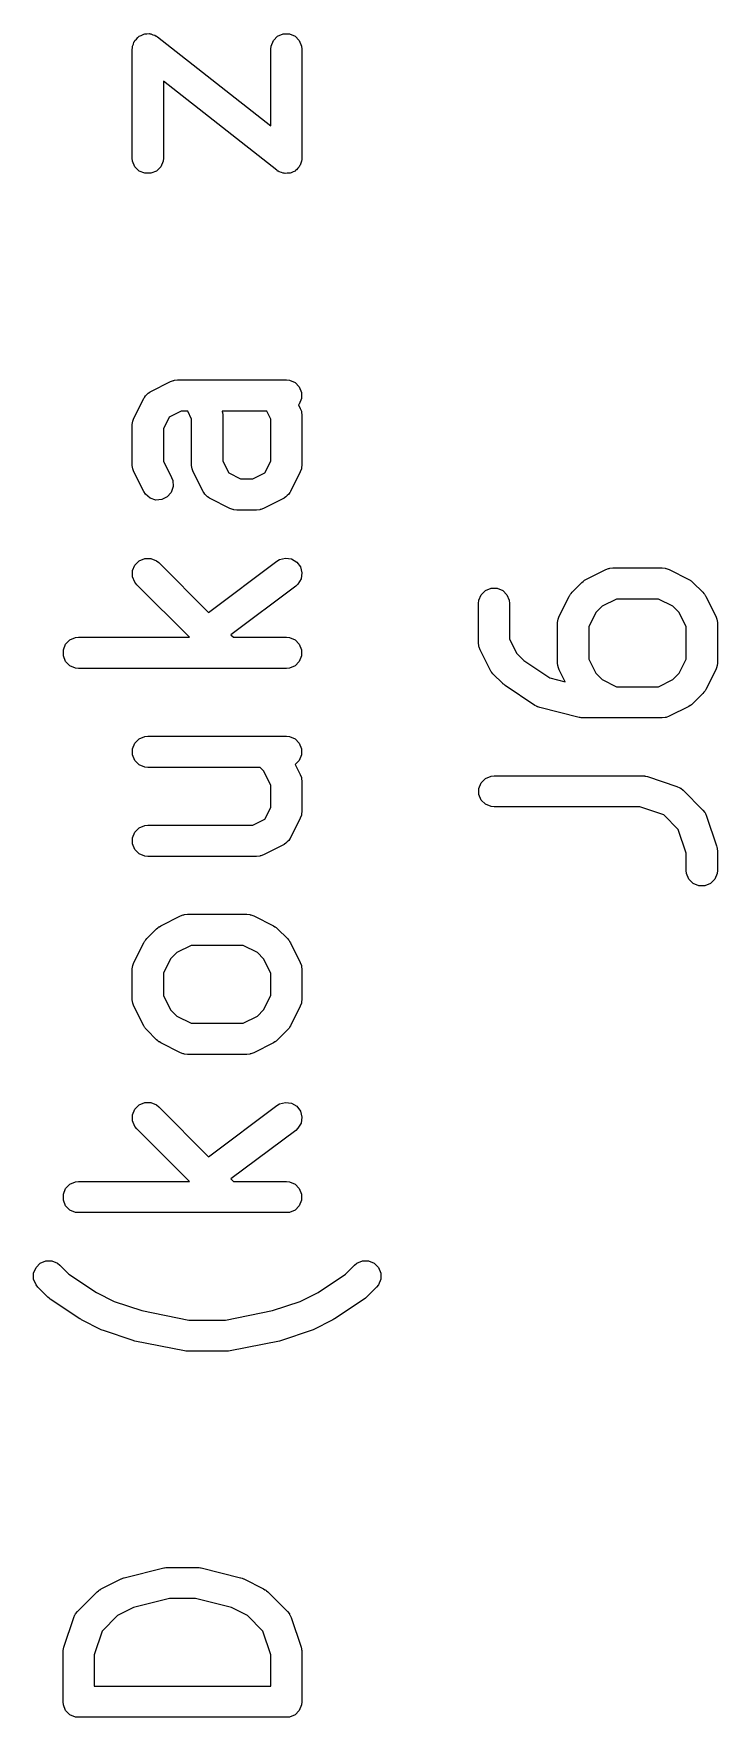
# Model space of a CAD drawing. Header units: inches. Extents: x -2.17 to 1.75, y 0.02 to 2.82.
# Drawn here: x -1.8281 to -1.6985, y 1.1864 to 1.5054 of the extents above; entities that cross this region are included whole.
import ezdxf

# ---------------------------------------------------------------- set-up
doc = ezdxf.new("R2010")
doc.units = ezdxf.units.IN
doc.header["$MEASUREMENT"] = 0
doc.layers.add('BLACK', color=250, linetype='CONTINUOUS')

msp = doc.modelspace()

# ---------------------------------------------------------------- linework, layer by layer
at = {"layer": 'BLACK', "linetype": 'CONTINUOUS'}
for p, q in [((-1.80936, 1.50271), (-1.80933, 1.50279)), ((-1.80935, 1.50265), (-1.80936, 1.50271)), ((-1.80936, 1.50248), (-1.80935, 1.50265)), ((-1.80936, 1.48186), (-1.80936, 1.50248)), ((-1.80933, 1.50279), (-1.80931, 1.50306)), ((-1.80931, 1.50306), (-1.80915, 1.50343)), ((-1.80915, 1.50343), (-1.80904, 1.50382)), ((-1.80904, 1.50382), (-1.80893, 1.50396)), ((-1.80893, 1.50396), (-1.80887, 1.50412)), ((-1.80887, 1.50412), (-1.80858, 1.50441)), ((-1.80858, 1.50441), (-1.80833, 1.50473)), ((-1.80833, 1.50473), (-1.80818, 1.50481)), ((-1.80818, 1.50481), (-1.80805, 1.50494)), ((-1.80805, 1.50494), (-1.80768, 1.50509)), ((-1.80768, 1.50509), (-1.80733, 1.50529)), ((-1.80733, 1.50529), (-1.80715, 1.50531)), ((-1.80715, 1.50531), (-1.80699, 1.50538)), ((-1.80699, 1.50538), (-1.80658, 1.50538)), ((-1.80658, 1.50538), (-1.80618, 1.50543)), ((-1.80618, 1.50543), (-1.80601, 1.50538)), ((-1.80601, 1.50538), (-1.80584, 1.50538)), ((-1.80584, 1.50538), (-1.80546, 1.50523)), ((-1.80546, 1.50523), (-1.80508, 1.50512)), ((-1.80508, 1.50512), (-1.80484, 1.50497)), ((-1.80484, 1.50497), (-1.80477, 1.50494)), ((-1.80477, 1.50494), (-1.80473, 1.50489)), ((-1.80473, 1.50489), (-1.80459, 1.50481)), ((-1.80459, 1.50481), (-1.78312, 1.48794)), ((-1.78312, 1.50248), (-1.78306, 1.50306)), ((-1.78312, 1.48794), (-1.78312, 1.50248)), ((-1.78306, 1.50306), (-1.78262, 1.50412)), ((-1.78262, 1.50412), (-1.78181, 1.50494)), ((-1.78181, 1.50494), (-1.78074, 1.50538)), ((-1.78074, 1.50538), (-1.77959, 1.50538)), ((-1.77959, 1.50538), (-1.77852, 1.50494)), ((-1.77852, 1.50494), (-1.77771, 1.50412)), ((-1.77771, 1.50412), (-1.77727, 1.50306)), ((-1.77727, 1.50306), (-1.77721, 1.50248)), ((-1.77721, 1.50248), (-1.77721, 1.48186)), ((-1.78199, 1.47954), (-1.80346, 1.49641)), ((-1.80346, 1.49641), (-1.80346, 1.48186)), ((-1.80931, 1.48129), (-1.80936, 1.48186)), ((-1.80887, 1.48022), (-1.80931, 1.48129)), ((-1.80805, 1.47941), (-1.80887, 1.48022)), ((-1.80396, 1.48022), (-1.80477, 1.47941)), ((-1.80352, 1.48129), (-1.80396, 1.48022)), ((-1.80346, 1.48186), (-1.80352, 1.48129)), ((-1.77771, 1.48022), (-1.77799, 1.47994)), ((-1.77764, 1.48039), (-1.77771, 1.48022)), ((-1.77753, 1.48053), (-1.77764, 1.48039)), ((-1.77742, 1.48091), (-1.77753, 1.48053)), ((-1.77727, 1.48129), (-1.77742, 1.48091)), ((-1.77724, 1.48156), (-1.77727, 1.48129)), ((-1.77722, 1.48163), (-1.77724, 1.48156)), ((-1.77721, 1.48186), (-1.77723, 1.4817)), ((-1.77723, 1.4817), (-1.77722, 1.48163)), ((-1.80699, 1.47897), (-1.80805, 1.47941)), ((-1.80584, 1.47897), (-1.80699, 1.47897)), ((-1.80477, 1.47941), (-1.80584, 1.47897)), ((-1.78185, 1.47945), (-1.78199, 1.47954)), ((-1.78181, 1.47941), (-1.78185, 1.47945)), ((-1.78173, 1.47938), (-1.78181, 1.47941)), ((-1.7815, 1.47923), (-1.78173, 1.47938)), ((-1.78111, 1.47912), (-1.7815, 1.47923)), ((-1.78074, 1.47897), (-1.78111, 1.47912)), ((-1.78056, 1.47897), (-1.78074, 1.47897)), ((-1.78039, 1.47892), (-1.78056, 1.47897)), ((-1.77999, 1.47897), (-1.78039, 1.47892)), ((-1.77959, 1.47897), (-1.77999, 1.47897)), ((-1.77942, 1.47903), (-1.77959, 1.47897)), ((-1.77925, 1.47905), (-1.77942, 1.47903)), ((-1.7789, 1.47925), (-1.77925, 1.47905)), ((-1.77852, 1.47941), (-1.7789, 1.47925)), ((-1.7784, 1.47953), (-1.77852, 1.47941)), ((-1.77824, 1.47962), (-1.7784, 1.47953)), ((-1.77799, 1.47994), (-1.77824, 1.47962)), ((-1.80586, 1.43763), (-1.80211, 1.43951)), ((-1.80211, 1.43951), (-1.80157, 1.43972)), ((-1.80157, 1.43972), (-1.80146, 1.43972)), ((-1.80146, 1.43972), (-1.80136, 1.43976)), ((-1.80136, 1.43976), (-1.80079, 1.43982)), ((-1.80079, 1.43982), (-1.78016, 1.43982)), ((-1.78016, 1.43982), (-1.77959, 1.43976)), ((-1.77959, 1.43976), (-1.77852, 1.43932)), ((-1.77852, 1.43932), (-1.77771, 1.43851)), ((-1.80905, 1.43256), (-1.80718, 1.43631)), ((-1.80718, 1.43631), (-1.80712, 1.43641)), ((-1.80712, 1.43641), (-1.8071, 1.43645)), ((-1.8071, 1.43645), (-1.80705, 1.43651)), ((-1.80705, 1.43651), (-1.80687, 1.4368)), ((-1.80687, 1.4368), (-1.80659, 1.43705)), ((-1.80659, 1.43705), (-1.80635, 1.43733)), ((-1.80635, 1.43733), (-1.80606, 1.43751)), ((-1.80606, 1.43751), (-1.806, 1.43756)), ((-1.806, 1.43756), (-1.80595, 1.43757)), ((-1.80595, 1.43757), (-1.80586, 1.43763)), ((-1.77771, 1.43851), (-1.77727, 1.43744)), ((-1.77727, 1.43629), (-1.77771, 1.43523)), ((-1.77727, 1.43744), (-1.77727, 1.43629)), ((-1.80926, 1.43202), (-1.80905, 1.43256)), ((-1.80234, 1.43279), (-1.80346, 1.43055)), ((-1.80009, 1.43391), (-1.80234, 1.43279)), ((-1.79886, 1.43391), (-1.80009, 1.43391)), ((-1.79812, 1.43242), (-1.79886, 1.43391)), ((-1.79812, 1.42374), (-1.79812, 1.43242)), ((-1.78386, 1.43391), (-1.79232, 1.43391)), ((-1.79232, 1.43391), (-1.79231, 1.4339)), ((-1.79231, 1.4339), (-1.79231, 1.43379)), ((-1.79231, 1.43379), (-1.79227, 1.43369)), ((-1.79227, 1.43369), (-1.79221, 1.43312)), ((-1.79221, 1.43312), (-1.79221, 1.42444)), ((-1.78312, 1.43242), (-1.78386, 1.43391)), ((-1.78312, 1.42444), (-1.78312, 1.43242)), ((-1.77771, 1.43523), (-1.77785, 1.43509)), ((-1.77785, 1.43509), (-1.77752, 1.43444)), ((-1.77752, 1.43444), (-1.77732, 1.4339)), ((-1.77732, 1.4339), (-1.77731, 1.43379)), ((-1.77731, 1.43379), (-1.77727, 1.43369)), ((-1.77727, 1.43369), (-1.77721, 1.43312)), ((-1.77721, 1.43312), (-1.77721, 1.42374)), ((-1.80936, 1.43124), (-1.80931, 1.43182)), ((-1.80936, 1.42374), (-1.80936, 1.43124)), ((-1.80931, 1.43182), (-1.80927, 1.43192)), ((-1.80927, 1.43192), (-1.80926, 1.43202)), ((-1.80346, 1.43055), (-1.80346, 1.42444)), ((-1.80931, 1.42317), (-1.80936, 1.42374)), ((-1.80927, 1.42307), (-1.80931, 1.42317)), ((-1.80926, 1.42296), (-1.80927, 1.42307)), ((-1.80905, 1.42242), (-1.80926, 1.42296)), ((-1.80346, 1.42444), (-1.8019, 1.42131)), ((-1.79806, 1.42317), (-1.79812, 1.42374)), ((-1.79802, 1.42307), (-1.79806, 1.42317)), ((-1.79801, 1.42296), (-1.79802, 1.42307)), ((-1.7978, 1.42242), (-1.79801, 1.42296)), ((-1.79221, 1.42444), (-1.79109, 1.4222)), ((-1.78424, 1.4222), (-1.78312, 1.42444)), ((-1.77732, 1.42296), (-1.77752, 1.42242)), ((-1.77731, 1.42307), (-1.77732, 1.42296)), ((-1.77727, 1.42317), (-1.77731, 1.42307)), ((-1.77721, 1.42374), (-1.77727, 1.42317)), ((-1.80718, 1.41867), (-1.80905, 1.42242)), ((-1.80161, 1.41963), (-1.80197, 1.41853)), ((-1.8019, 1.42131), (-1.80169, 1.42077)), ((-1.80169, 1.42077), (-1.80161, 1.41963)), ((-1.79593, 1.41867), (-1.7978, 1.42242)), ((-1.79109, 1.4222), (-1.78884, 1.42107)), ((-1.78884, 1.42107), (-1.78649, 1.42107)), ((-1.78649, 1.42107), (-1.78424, 1.4222)), ((-1.77752, 1.42242), (-1.7794, 1.41867)), ((-1.80687, 1.41818), (-1.80718, 1.41867)), ((-1.806, 1.41743), (-1.80687, 1.41818)), ((-1.80491, 1.41706), (-1.806, 1.41743)), ((-1.80376, 1.41715), (-1.80491, 1.41706)), ((-1.80273, 1.41766), (-1.80376, 1.41715)), ((-1.80197, 1.41853), (-1.80273, 1.41766)), ((-1.79587, 1.41858), (-1.79593, 1.41867)), ((-1.79585, 1.41853), (-1.79587, 1.41858)), ((-1.7958, 1.41848), (-1.79585, 1.41853)), ((-1.79562, 1.41818), (-1.7958, 1.41848)), ((-1.79534, 1.41794), (-1.79562, 1.41818)), ((-1.7951, 1.41766), (-1.79534, 1.41794)), ((-1.79481, 1.41748), (-1.7951, 1.41766)), ((-1.79475, 1.41743), (-1.79481, 1.41748)), ((-1.7947, 1.41741), (-1.79475, 1.41743)), ((-1.79461, 1.41735), (-1.7947, 1.41741)), ((-1.79086, 1.41548), (-1.79461, 1.41735)), ((-1.78072, 1.41735), (-1.78447, 1.41548)), ((-1.78062, 1.41741), (-1.78072, 1.41735)), ((-1.78058, 1.41743), (-1.78062, 1.41741)), ((-1.78052, 1.41748), (-1.78058, 1.41743)), ((-1.78023, 1.41766), (-1.78052, 1.41748)), ((-1.77999, 1.41794), (-1.78023, 1.41766)), ((-1.77971, 1.41818), (-1.77999, 1.41794)), ((-1.77952, 1.41848), (-1.77971, 1.41818)), ((-1.77947, 1.41853), (-1.77952, 1.41848)), ((-1.77946, 1.41858), (-1.77947, 1.41853)), ((-1.7794, 1.41867), (-1.77946, 1.41858)), ((-1.79032, 1.41527), (-1.79086, 1.41548)), ((-1.79021, 1.41526), (-1.79032, 1.41527)), ((-1.79011, 1.41522), (-1.79021, 1.41526)), ((-1.78954, 1.41517), (-1.79011, 1.41522)), ((-1.78579, 1.41517), (-1.78954, 1.41517)), ((-1.78521, 1.41522), (-1.78579, 1.41517)), ((-1.78511, 1.41526), (-1.78521, 1.41522)), ((-1.78501, 1.41527), (-1.78511, 1.41526)), ((-1.78447, 1.41548), (-1.78501, 1.41527)), ((-1.80931, 1.4037), (-1.80887, 1.40476)), ((-1.80931, 1.40255), (-1.80931, 1.4037)), ((-1.80887, 1.40476), (-1.80805, 1.40558)), ((-1.80805, 1.40558), (-1.80699, 1.40602)), ((-1.80699, 1.40602), (-1.80584, 1.40602)), ((-1.80584, 1.40602), (-1.80477, 1.40558)), ((-1.80477, 1.40558), (-1.80432, 1.40521)), ((-1.80432, 1.40521), (-1.79489, 1.39577)), ((-1.79489, 1.39577), (-1.78194, 1.40548)), ((-1.78194, 1.40548), (-1.78144, 1.40578)), ((-1.78144, 1.40578), (-1.78033, 1.40607)), ((-1.78033, 1.40607), (-1.77918, 1.40591)), ((-1.77918, 1.40591), (-1.77819, 1.40532)), ((-1.77819, 1.40532), (-1.7775, 1.4044)), ((-1.7775, 1.4044), (-1.77722, 1.40328)), ((-1.72337, 1.40201), (-1.71962, 1.40389)), ((-1.71962, 1.40389), (-1.71908, 1.40409)), ((-1.71908, 1.40409), (-1.71897, 1.4041)), ((-1.71897, 1.4041), (-1.71887, 1.40414)), ((-1.71887, 1.40414), (-1.7183, 1.4042)), ((-1.7183, 1.4042), (-1.70892, 1.4042)), ((-1.70892, 1.4042), (-1.70835, 1.40414)), ((-1.70835, 1.40414), (-1.70825, 1.4041)), ((-1.70825, 1.4041), (-1.70814, 1.40409)), ((-1.70814, 1.40409), (-1.7076, 1.40389)), ((-1.7076, 1.40389), (-1.70385, 1.40201)), ((-1.80887, 1.40148), (-1.80931, 1.40255)), ((-1.8085, 1.40103), (-1.80887, 1.40148)), ((-1.79854, 1.39108), (-1.8085, 1.40103)), ((-1.77839, 1.40076), (-1.79067, 1.39155)), ((-1.77797, 1.40115), (-1.77839, 1.40076)), ((-1.77738, 1.40214), (-1.77797, 1.40115)), ((-1.77722, 1.40328), (-1.77738, 1.40214)), ((-1.74243, 1.39995), (-1.74137, 1.40039)), ((-1.74137, 1.40039), (-1.74022, 1.40039)), ((-1.74022, 1.40039), (-1.73915, 1.39995)), ((-1.72601, 1.39959), (-1.72413, 1.40146)), ((-1.72413, 1.40146), (-1.72391, 1.40165)), ((-1.72391, 1.40165), (-1.72386, 1.4017)), ((-1.72386, 1.4017), (-1.72377, 1.40176)), ((-1.72377, 1.40176), (-1.72369, 1.40183)), ((-1.72369, 1.40183), (-1.72362, 1.40186)), ((-1.72362, 1.40186), (-1.72337, 1.40201)), ((-1.70385, 1.40201), (-1.70361, 1.40186)), ((-1.70361, 1.40186), (-1.70353, 1.40183)), ((-1.70353, 1.40183), (-1.70345, 1.40176)), ((-1.70345, 1.40176), (-1.70336, 1.4017)), ((-1.70336, 1.4017), (-1.70331, 1.40165)), ((-1.70331, 1.40165), (-1.70309, 1.40146)), ((-1.70309, 1.40146), (-1.70121, 1.39959)), ((-1.74375, 1.3975), (-1.74369, 1.39807)), ((-1.74375, 1.39), (-1.74375, 1.3975)), ((-1.74369, 1.39807), (-1.74325, 1.39914)), ((-1.74325, 1.39914), (-1.74243, 1.39995)), ((-1.73915, 1.39995), (-1.73834, 1.39914)), ((-1.73834, 1.39914), (-1.7379, 1.39807)), ((-1.7379, 1.39807), (-1.73784, 1.3975)), ((-1.73784, 1.3975), (-1.73784, 1.3907)), ((-1.72844, 1.39507), (-1.72656, 1.39882)), ((-1.72656, 1.39882), (-1.72641, 1.39907)), ((-1.72641, 1.39907), (-1.72638, 1.39914)), ((-1.72638, 1.39914), (-1.72631, 1.39922)), ((-1.72631, 1.39922), (-1.72625, 1.39931)), ((-1.72625, 1.39931), (-1.7262, 1.39936)), ((-1.7262, 1.39936), (-1.72601, 1.39959)), ((-1.7176, 1.39829), (-1.7203, 1.39695)), ((-1.70962, 1.39829), (-1.7176, 1.39829)), ((-1.70692, 1.39695), (-1.70962, 1.39829)), ((-1.70121, 1.39959), (-1.70103, 1.39936)), ((-1.70103, 1.39936), (-1.70097, 1.39931)), ((-1.70097, 1.39931), (-1.70091, 1.39922)), ((-1.70091, 1.39922), (-1.70084, 1.39914)), ((-1.70084, 1.39914), (-1.70081, 1.39907)), ((-1.70081, 1.39907), (-1.70066, 1.39882)), ((-1.70066, 1.39882), (-1.69878, 1.39507)), ((-1.72875, 1.39375), (-1.72869, 1.39432)), ((-1.72869, 1.39432), (-1.72865, 1.39442)), ((-1.72865, 1.39442), (-1.72864, 1.39453)), ((-1.72864, 1.39453), (-1.72844, 1.39507)), ((-1.72149, 1.39575), (-1.72284, 1.39305)), ((-1.7203, 1.39695), (-1.72149, 1.39575)), ((-1.70573, 1.39575), (-1.70692, 1.39695)), ((-1.70438, 1.39305), (-1.70573, 1.39575)), ((-1.69878, 1.39507), (-1.69858, 1.39453)), ((-1.69858, 1.39453), (-1.69857, 1.39442)), ((-1.69857, 1.39442), (-1.69853, 1.39432)), ((-1.69853, 1.39432), (-1.69847, 1.39375)), ((-1.82118, 1.39058), (-1.82011, 1.39102)), ((-1.82011, 1.39102), (-1.81953, 1.39108)), ((-1.81953, 1.39108), (-1.79854, 1.39108)), ((-1.79067, 1.39155), (-1.79019, 1.39108)), ((-1.79019, 1.39108), (-1.78016, 1.39108)), ((-1.78016, 1.39108), (-1.77959, 1.39102)), ((-1.77959, 1.39102), (-1.77852, 1.39058)), ((-1.72875, 1.38625), (-1.72875, 1.39375)), ((-1.72284, 1.39305), (-1.72284, 1.38695)), ((-1.70438, 1.38695), (-1.70438, 1.39305)), ((-1.69847, 1.39375), (-1.69847, 1.38625)), ((-1.82243, 1.3887), (-1.82199, 1.38976)), ((-1.82243, 1.38755), (-1.82243, 1.3887)), ((-1.82199, 1.38976), (-1.82118, 1.39058)), ((-1.77852, 1.39058), (-1.77771, 1.38976)), ((-1.77771, 1.38976), (-1.77727, 1.3887)), ((-1.77727, 1.3887), (-1.77727, 1.38755)), ((-1.74369, 1.38942), (-1.74375, 1.39)), ((-1.74365, 1.38932), (-1.74369, 1.38942)), ((-1.74364, 1.38922), (-1.74365, 1.38932)), ((-1.74344, 1.38868), (-1.74364, 1.38922)), ((-1.74156, 1.38493), (-1.74344, 1.38868)), ((-1.73784, 1.3907), (-1.73649, 1.388)), ((-1.73649, 1.388), (-1.73516, 1.38667)), ((-1.82199, 1.38648), (-1.82243, 1.38755)), ((-1.82118, 1.38567), (-1.82199, 1.38648)), ((-1.82011, 1.38523), (-1.82118, 1.38567)), ((-1.81953, 1.38517), (-1.82011, 1.38523)), ((-1.78016, 1.38517), (-1.81953, 1.38517)), ((-1.77959, 1.38523), (-1.78016, 1.38517)), ((-1.77852, 1.38567), (-1.77959, 1.38523)), ((-1.77771, 1.38648), (-1.77852, 1.38567)), ((-1.77727, 1.38755), (-1.77771, 1.38648)), ((-1.7414, 1.38468), (-1.74156, 1.38493)), ((-1.74137, 1.38461), (-1.7414, 1.38468)), ((-1.74131, 1.38453), (-1.74137, 1.38461)), ((-1.74125, 1.38444), (-1.74131, 1.38453)), ((-1.74119, 1.38439), (-1.74125, 1.38444)), ((-1.74101, 1.38416), (-1.74119, 1.38439)), ((-1.73516, 1.38667), (-1.73021, 1.38336)), ((-1.72869, 1.38567), (-1.72875, 1.38625)), ((-1.72865, 1.38557), (-1.72869, 1.38567)), ((-1.72864, 1.38547), (-1.72865, 1.38557)), ((-1.72844, 1.38493), (-1.72864, 1.38547)), ((-1.72729, 1.38264), (-1.72844, 1.38493)), ((-1.72284, 1.38695), (-1.72149, 1.38425)), ((-1.70573, 1.38425), (-1.70438, 1.38695)), ((-1.69878, 1.38493), (-1.70066, 1.38118)), ((-1.69858, 1.38547), (-1.69878, 1.38493)), ((-1.69857, 1.38557), (-1.69858, 1.38547)), ((-1.69853, 1.38567), (-1.69857, 1.38557)), ((-1.69847, 1.38625), (-1.69853, 1.38567)), ((-1.73913, 1.38229), (-1.74101, 1.38416)), ((-1.73913, 1.38228), (-1.73913, 1.38229)), ((-1.7389, 1.3821), (-1.73913, 1.38228)), ((-1.73913, 1.38228), (-1.73913, 1.38228)), ((-1.73869, 1.38192), (-1.7389, 1.3821)), ((-1.73868, 1.38192), (-1.73869, 1.38192)), ((-1.73306, 1.37817), (-1.73868, 1.38192)), ((-1.73868, 1.38192), (-1.73868, 1.38192)), ((-1.73021, 1.38336), (-1.72729, 1.38264)), ((-1.72149, 1.38425), (-1.7203, 1.38305)), ((-1.7203, 1.38305), (-1.7176, 1.3817)), ((-1.7176, 1.3817), (-1.70962, 1.3817)), ((-1.70962, 1.3817), (-1.70692, 1.38305)), ((-1.70692, 1.38305), (-1.70573, 1.38425)), ((-1.73274, 1.378), (-1.73306, 1.37817)), ((-1.70361, 1.37814), (-1.70385, 1.37798)), ((-1.70353, 1.37817), (-1.70361, 1.37814)), ((-1.70345, 1.37824), (-1.70353, 1.37817)), ((-1.70336, 1.37829), (-1.70345, 1.37824)), ((-1.70331, 1.37835), (-1.70336, 1.37829)), ((-1.70309, 1.37854), (-1.70331, 1.37835)), ((-1.70121, 1.38041), (-1.70309, 1.37854)), ((-1.70103, 1.38064), (-1.70121, 1.38041)), ((-1.70097, 1.38069), (-1.70103, 1.38064)), ((-1.70091, 1.38078), (-1.70097, 1.38069)), ((-1.70084, 1.38086), (-1.70091, 1.38078)), ((-1.70081, 1.38093), (-1.70084, 1.38086)), ((-1.70066, 1.38118), (-1.70081, 1.38093)), ((-1.73268, 1.37795), (-1.73274, 1.378)), ((-1.73261, 1.37793), (-1.73268, 1.37795)), ((-1.73255, 1.3779), (-1.73261, 1.37793)), ((-1.73248, 1.37788), (-1.73255, 1.3779)), ((-1.73214, 1.37776), (-1.73248, 1.37788)), ((-1.72464, 1.37588), (-1.73214, 1.37776)), ((-1.72454, 1.37587), (-1.72464, 1.37588)), ((-1.7245, 1.37585), (-1.72454, 1.37587)), ((-1.72428, 1.37583), (-1.7245, 1.37585)), ((-1.72407, 1.3758), (-1.72428, 1.37583)), ((-1.72402, 1.37581), (-1.72407, 1.3758)), ((-1.72392, 1.3758), (-1.72402, 1.37581)), ((-1.70892, 1.3758), (-1.72392, 1.3758)), ((-1.70835, 1.37585), (-1.70892, 1.3758)), ((-1.70825, 1.37589), (-1.70835, 1.37585)), ((-1.70814, 1.3759), (-1.70825, 1.37589)), ((-1.7076, 1.37611), (-1.70814, 1.3759)), ((-1.70385, 1.37798), (-1.7076, 1.37611)), ((-1.80887, 1.37102), (-1.80805, 1.37183)), ((-1.80805, 1.37183), (-1.80699, 1.37227)), ((-1.80699, 1.37227), (-1.80641, 1.37233)), ((-1.80641, 1.37233), (-1.78016, 1.37233)), ((-1.78016, 1.37233), (-1.77959, 1.37227)), ((-1.77959, 1.37227), (-1.77852, 1.37183)), ((-1.77852, 1.37183), (-1.77771, 1.37102)), ((-1.80931, 1.36995), (-1.80887, 1.37102)), ((-1.80931, 1.3688), (-1.80931, 1.36995)), ((-1.80887, 1.36774), (-1.80931, 1.3688)), ((-1.77771, 1.37102), (-1.77727, 1.36995)), ((-1.77727, 1.3688), (-1.77771, 1.36774)), ((-1.77727, 1.36995), (-1.77727, 1.3688)), ((-1.80805, 1.36692), (-1.80887, 1.36774)), ((-1.80699, 1.36648), (-1.80805, 1.36692)), ((-1.80641, 1.36642), (-1.80699, 1.36648)), ((-1.78514, 1.36642), (-1.80641, 1.36642)), ((-1.78447, 1.36575), (-1.78514, 1.36642)), ((-1.78312, 1.36305), (-1.78447, 1.36575)), ((-1.77771, 1.36774), (-1.77847, 1.36697)), ((-1.77847, 1.36697), (-1.77752, 1.36507)), ((-1.78312, 1.35882), (-1.78312, 1.36305)), ((-1.77752, 1.36507), (-1.77732, 1.36453)), ((-1.77732, 1.36453), (-1.77731, 1.36443)), ((-1.77731, 1.36443), (-1.77727, 1.36433)), ((-1.77727, 1.36433), (-1.77721, 1.36375)), ((-1.77721, 1.36375), (-1.77721, 1.35813)), ((-1.74369, 1.36245), (-1.74325, 1.36352)), ((-1.74369, 1.3613), (-1.74369, 1.36245)), ((-1.74325, 1.36352), (-1.74243, 1.36433)), ((-1.74243, 1.36433), (-1.74137, 1.36477)), ((-1.74137, 1.36477), (-1.74079, 1.36483)), ((-1.74079, 1.36483), (-1.71267, 1.36483)), ((-1.71267, 1.36483), (-1.71238, 1.3648)), ((-1.71238, 1.3648), (-1.7123, 1.36481)), ((-1.7123, 1.36481), (-1.7122, 1.36478)), ((-1.7122, 1.36478), (-1.7121, 1.36477)), ((-1.7121, 1.36477), (-1.71202, 1.36474)), ((-1.71202, 1.36474), (-1.71174, 1.36468)), ((-1.71174, 1.36468), (-1.70612, 1.3628)), ((-1.70612, 1.3628), (-1.70559, 1.36257)), ((-1.70559, 1.36257), (-1.70551, 1.3625)), ((-1.70551, 1.3625), (-1.70541, 1.36246)), ((-1.70541, 1.36246), (-1.70496, 1.36209)), ((-1.70496, 1.36209), (-1.70121, 1.35834)), ((-1.74325, 1.36024), (-1.74369, 1.3613)), ((-1.74243, 1.35942), (-1.74325, 1.36024)), ((-1.74137, 1.35898), (-1.74243, 1.35942)), ((-1.74079, 1.35892), (-1.74137, 1.35898)), ((-1.71315, 1.35892), (-1.74079, 1.35892)), ((-1.70864, 1.35742), (-1.71315, 1.35892)), ((-1.78649, 1.35546), (-1.78424, 1.35658)), ((-1.78424, 1.35658), (-1.78312, 1.35882)), ((-1.77752, 1.35681), (-1.7794, 1.35306)), ((-1.77732, 1.35735), (-1.77752, 1.35681)), ((-1.77731, 1.35745), (-1.77732, 1.35735)), ((-1.77727, 1.35755), (-1.77731, 1.35745)), ((-1.77721, 1.35813), (-1.77727, 1.35755)), ((-1.70588, 1.35466), (-1.70864, 1.35742)), ((-1.70121, 1.35834), (-1.70084, 1.35789)), ((-1.70084, 1.35789), (-1.7008, 1.35779)), ((-1.7008, 1.35779), (-1.70073, 1.35771)), ((-1.70073, 1.35771), (-1.7005, 1.35719)), ((-1.7005, 1.35719), (-1.69862, 1.35156)), ((-1.80931, 1.35308), (-1.80887, 1.35414)), ((-1.80931, 1.35193), (-1.80931, 1.35308)), ((-1.80887, 1.35414), (-1.80805, 1.35496)), ((-1.80805, 1.35496), (-1.80699, 1.3554)), ((-1.80699, 1.3554), (-1.80641, 1.35546)), ((-1.80641, 1.35546), (-1.78649, 1.35546)), ((-1.77971, 1.35257), (-1.77999, 1.35232)), ((-1.77952, 1.35286), (-1.77971, 1.35257)), ((-1.77947, 1.35292), (-1.77952, 1.35286)), ((-1.77946, 1.35296), (-1.77947, 1.35292)), ((-1.7794, 1.35306), (-1.77946, 1.35296)), ((-1.70438, 1.35015), (-1.70588, 1.35466)), ((-1.80887, 1.35086), (-1.80931, 1.35193)), ((-1.80805, 1.35005), (-1.80887, 1.35086)), ((-1.80699, 1.34961), (-1.80805, 1.35005)), ((-1.80641, 1.34955), (-1.80699, 1.34961)), ((-1.78579, 1.34955), (-1.80641, 1.34955)), ((-1.78521, 1.34961), (-1.78579, 1.34955)), ((-1.78511, 1.34965), (-1.78521, 1.34961)), ((-1.78501, 1.34965), (-1.78511, 1.34965)), ((-1.78447, 1.34986), (-1.78501, 1.34965)), ((-1.78072, 1.35174), (-1.78447, 1.34986)), ((-1.78062, 1.3518), (-1.78072, 1.35174)), ((-1.78058, 1.35181), (-1.78062, 1.3518)), ((-1.78052, 1.35186), (-1.78058, 1.35181)), ((-1.78023, 1.35204), (-1.78052, 1.35186)), ((-1.77999, 1.35232), (-1.78023, 1.35204)), ((-1.70438, 1.34688), (-1.70438, 1.35015)), ((-1.69862, 1.35156), (-1.69856, 1.35128)), ((-1.69856, 1.35128), (-1.69853, 1.3512)), ((-1.69853, 1.3512), (-1.69852, 1.3511)), ((-1.69852, 1.3511), (-1.69849, 1.351)), ((-1.69849, 1.351), (-1.6985, 1.35092)), ((-1.6985, 1.35092), (-1.69847, 1.35063)), ((-1.69847, 1.35063), (-1.69847, 1.34688)), ((-1.70432, 1.3463), (-1.70438, 1.34688)), ((-1.70388, 1.34524), (-1.70432, 1.3463)), ((-1.69853, 1.3463), (-1.69897, 1.34524)), ((-1.69847, 1.34688), (-1.69853, 1.3463)), ((-1.70306, 1.34442), (-1.70388, 1.34524)), ((-1.702, 1.34398), (-1.70306, 1.34442)), ((-1.70085, 1.34398), (-1.702, 1.34398)), ((-1.69978, 1.34442), (-1.70085, 1.34398)), ((-1.69897, 1.34524), (-1.69978, 1.34442)), ((-1.80398, 1.3364), (-1.80023, 1.33827)), ((-1.80023, 1.33827), (-1.79969, 1.33848)), ((-1.79969, 1.33848), (-1.79959, 1.33849)), ((-1.79959, 1.33849), (-1.79949, 1.33853)), ((-1.79949, 1.33853), (-1.79891, 1.33858)), ((-1.79891, 1.33858), (-1.78766, 1.33858)), ((-1.78766, 1.33858), (-1.78709, 1.33853)), ((-1.78709, 1.33853), (-1.78699, 1.33849)), ((-1.78699, 1.33849), (-1.78688, 1.33848)), ((-1.78688, 1.33848), (-1.78634, 1.33827)), ((-1.78634, 1.33827), (-1.78259, 1.3364)), ((-1.80718, 1.3332), (-1.80702, 1.33345)), ((-1.80702, 1.33345), (-1.80699, 1.33352)), ((-1.80699, 1.33352), (-1.80693, 1.3336)), ((-1.80693, 1.3336), (-1.80687, 1.33369)), ((-1.80687, 1.33369), (-1.80681, 1.33374)), ((-1.80681, 1.33374), (-1.80662, 1.33397)), ((-1.80662, 1.33397), (-1.80475, 1.33584)), ((-1.80475, 1.33584), (-1.80452, 1.33603)), ((-1.80452, 1.33603), (-1.80447, 1.33609)), ((-1.80447, 1.33609), (-1.80438, 1.33614)), ((-1.80438, 1.33614), (-1.8043, 1.33621)), ((-1.8043, 1.33621), (-1.80423, 1.33624)), ((-1.80423, 1.33624), (-1.80398, 1.3364)), ((-1.78259, 1.3364), (-1.78235, 1.33624)), ((-1.78235, 1.33624), (-1.78227, 1.33621)), ((-1.78227, 1.33621), (-1.78219, 1.33614)), ((-1.78219, 1.33614), (-1.7821, 1.33609)), ((-1.7821, 1.33609), (-1.78205, 1.33603)), ((-1.78205, 1.33603), (-1.78183, 1.33584)), ((-1.78183, 1.33584), (-1.77995, 1.33397)), ((-1.77995, 1.33397), (-1.77977, 1.33374)), ((-1.77977, 1.33374), (-1.77971, 1.33369)), ((-1.77971, 1.33369), (-1.77965, 1.3336)), ((-1.77965, 1.3336), (-1.77958, 1.33352)), ((-1.77958, 1.33352), (-1.77955, 1.33345)), ((-1.77955, 1.33345), (-1.7794, 1.3332)), ((-1.80905, 1.32945), (-1.80718, 1.3332)), ((-1.80091, 1.33133), (-1.80211, 1.33013)), ((-1.79822, 1.33268), (-1.80091, 1.33133)), ((-1.78836, 1.33268), (-1.79822, 1.33268)), ((-1.78566, 1.33133), (-1.78836, 1.33268)), ((-1.78447, 1.33013), (-1.78566, 1.33133)), ((-1.7794, 1.3332), (-1.77752, 1.32945)), ((-1.80936, 1.32813), (-1.80931, 1.32871)), ((-1.80936, 1.32251), (-1.80936, 1.32813)), ((-1.80931, 1.32871), (-1.80927, 1.3288)), ((-1.80927, 1.3288), (-1.80926, 1.32891)), ((-1.80926, 1.32891), (-1.80905, 1.32945)), ((-1.80211, 1.33013), (-1.80346, 1.32743)), ((-1.80346, 1.32743), (-1.80346, 1.3232)), ((-1.78312, 1.32743), (-1.78447, 1.33013)), ((-1.78312, 1.3232), (-1.78312, 1.32743)), ((-1.77752, 1.32945), (-1.77732, 1.32891)), ((-1.77732, 1.32891), (-1.77731, 1.3288)), ((-1.77731, 1.3288), (-1.77727, 1.32871)), ((-1.77727, 1.32871), (-1.77721, 1.32813)), ((-1.77721, 1.32813), (-1.77721, 1.32251)), ((-1.80931, 1.32193), (-1.80936, 1.32251)), ((-1.80927, 1.32183), (-1.80931, 1.32193)), ((-1.80926, 1.32173), (-1.80927, 1.32183)), ((-1.80905, 1.32119), (-1.80926, 1.32173)), ((-1.80718, 1.31744), (-1.80905, 1.32119)), ((-1.80346, 1.3232), (-1.80211, 1.32051)), ((-1.78447, 1.32051), (-1.78312, 1.3232)), ((-1.77752, 1.32119), (-1.7794, 1.31744)), ((-1.77732, 1.32173), (-1.77752, 1.32119)), ((-1.77731, 1.32183), (-1.77732, 1.32173)), ((-1.77727, 1.32193), (-1.77731, 1.32183)), ((-1.77721, 1.32251), (-1.77727, 1.32193)), ((-1.80702, 1.31719), (-1.80718, 1.31744)), ((-1.80211, 1.32051), (-1.80091, 1.31931)), ((-1.80091, 1.31931), (-1.79822, 1.31796)), ((-1.79822, 1.31796), (-1.78836, 1.31796)), ((-1.78836, 1.31796), (-1.78566, 1.31931)), ((-1.78566, 1.31931), (-1.78447, 1.32051)), ((-1.7794, 1.31744), (-1.77955, 1.31719)), ((-1.80699, 1.31712), (-1.80702, 1.31719)), ((-1.80693, 1.31704), (-1.80699, 1.31712)), ((-1.80687, 1.31695), (-1.80693, 1.31704)), ((-1.80681, 1.3169), (-1.80687, 1.31695)), ((-1.80662, 1.31667), (-1.80681, 1.3169)), ((-1.80475, 1.31479), (-1.80662, 1.31667)), ((-1.80452, 1.31461), (-1.80475, 1.31479)), ((-1.80447, 1.31455), (-1.80452, 1.31461)), ((-1.80438, 1.31449), (-1.80447, 1.31455)), ((-1.8043, 1.31443), (-1.80438, 1.31449)), ((-1.80423, 1.3144), (-1.8043, 1.31443)), ((-1.80398, 1.31424), (-1.80423, 1.3144)), ((-1.80023, 1.31237), (-1.80398, 1.31424)), ((-1.78259, 1.31424), (-1.78634, 1.31237)), ((-1.78235, 1.3144), (-1.78259, 1.31424)), ((-1.78227, 1.31443), (-1.78235, 1.3144)), ((-1.78219, 1.31449), (-1.78227, 1.31443)), ((-1.7821, 1.31455), (-1.78219, 1.31449)), ((-1.78205, 1.31461), (-1.7821, 1.31455)), ((-1.78183, 1.31479), (-1.78205, 1.31461)), ((-1.77995, 1.31667), (-1.78183, 1.31479)), ((-1.77977, 1.3169), (-1.77995, 1.31667)), ((-1.77971, 1.31695), (-1.77977, 1.3169)), ((-1.77965, 1.31704), (-1.77971, 1.31695)), ((-1.77958, 1.31712), (-1.77965, 1.31704)), ((-1.77955, 1.31719), (-1.77958, 1.31712)), ((-1.79969, 1.31216), (-1.80023, 1.31237)), ((-1.79959, 1.31215), (-1.79969, 1.31216)), ((-1.79949, 1.31211), (-1.79959, 1.31215)), ((-1.79891, 1.31205), (-1.79949, 1.31211)), ((-1.78766, 1.31205), (-1.79891, 1.31205)), ((-1.78709, 1.31211), (-1.78766, 1.31205)), ((-1.78699, 1.31215), (-1.78709, 1.31211)), ((-1.78688, 1.31216), (-1.78699, 1.31215)), ((-1.78634, 1.31237), (-1.78688, 1.31216)), ((-1.80931, 1.30059), (-1.80887, 1.30165)), ((-1.80887, 1.30165), (-1.80805, 1.30246)), ((-1.80805, 1.30246), (-1.80699, 1.30291)), ((-1.80699, 1.30291), (-1.80584, 1.30291)), ((-1.80584, 1.30291), (-1.80477, 1.30246)), ((-1.80477, 1.30246), (-1.80432, 1.3021)), ((-1.80432, 1.3021), (-1.79489, 1.29266)), ((-1.79489, 1.29266), (-1.78194, 1.30237)), ((-1.78194, 1.30237), (-1.78144, 1.30267)), ((-1.78144, 1.30267), (-1.78033, 1.30296)), ((-1.78033, 1.30296), (-1.77918, 1.30279)), ((-1.77918, 1.30279), (-1.77819, 1.30221)), ((-1.77819, 1.30221), (-1.7775, 1.30129)), ((-1.80931, 1.29943), (-1.80931, 1.30059)), ((-1.80887, 1.29837), (-1.80931, 1.29943)), ((-1.8085, 1.29792), (-1.80887, 1.29837)), ((-1.77738, 1.29903), (-1.77797, 1.29804)), ((-1.7775, 1.30129), (-1.77722, 1.30017)), ((-1.77722, 1.30017), (-1.77738, 1.29903)), ((-1.79854, 1.28796), (-1.8085, 1.29792)), ((-1.77839, 1.29765), (-1.79067, 1.28844)), ((-1.77797, 1.29804), (-1.77839, 1.29765)), ((-1.82243, 1.28559), (-1.82199, 1.28665)), ((-1.82243, 1.28444), (-1.82243, 1.28559)), ((-1.82199, 1.28665), (-1.82118, 1.28747)), ((-1.82118, 1.28747), (-1.82011, 1.28791)), ((-1.82011, 1.28791), (-1.81953, 1.28796)), ((-1.81953, 1.28796), (-1.79854, 1.28796)), ((-1.79067, 1.28844), (-1.79019, 1.28796)), ((-1.79019, 1.28796), (-1.78016, 1.28796)), ((-1.78016, 1.28796), (-1.77959, 1.28791)), ((-1.77959, 1.28791), (-1.77852, 1.28747)), ((-1.77852, 1.28747), (-1.77771, 1.28665)), ((-1.77771, 1.28665), (-1.77727, 1.28559)), ((-1.77727, 1.28559), (-1.77727, 1.28444)), ((-1.82199, 1.28337), (-1.82243, 1.28444)), ((-1.82118, 1.28256), (-1.82199, 1.28337)), ((-1.82011, 1.28212), (-1.82118, 1.28256)), ((-1.77852, 1.28256), (-1.77959, 1.28212)), ((-1.77771, 1.28337), (-1.77852, 1.28256)), ((-1.77727, 1.28444), (-1.77771, 1.28337)), ((-1.81953, 1.28206), (-1.82011, 1.28212)), ((-1.78016, 1.28206), (-1.81953, 1.28206)), ((-1.77959, 1.28212), (-1.78016, 1.28206)), ((-1.8268, 1.27247), (-1.82574, 1.27291)), ((-1.82574, 1.27291), (-1.82458, 1.27291)), ((-1.82458, 1.27291), (-1.82352, 1.27247)), ((-1.76681, 1.27247), (-1.76574, 1.27291)), ((-1.76574, 1.27291), (-1.76459, 1.27291)), ((-1.76459, 1.27291), (-1.76353, 1.27247)), ((-1.82806, 1.27059), (-1.82761, 1.27165)), ((-1.82806, 1.26944), (-1.82806, 1.27059)), ((-1.82761, 1.27165), (-1.8268, 1.27247)), ((-1.82352, 1.27247), (-1.82307, 1.2721)), ((-1.82307, 1.2721), (-1.8214, 1.27043)), ((-1.8214, 1.27043), (-1.81617, 1.26695)), ((-1.77415, 1.26695), (-1.76892, 1.27043)), ((-1.76892, 1.27043), (-1.76725, 1.2721)), ((-1.76725, 1.2721), (-1.76681, 1.27247)), ((-1.76353, 1.27247), (-1.76271, 1.27165)), ((-1.76271, 1.27165), (-1.76227, 1.27059)), ((-1.76227, 1.27059), (-1.76227, 1.26944)), ((-1.82761, 1.26837), (-1.82806, 1.26944)), ((-1.82725, 1.26793), (-1.82761, 1.26837)), ((-1.82537, 1.26605), (-1.82725, 1.26793)), ((-1.81617, 1.26695), (-1.81278, 1.26525)), ((-1.77755, 1.26525), (-1.77415, 1.26695)), ((-1.76308, 1.26793), (-1.76495, 1.26605)), ((-1.76271, 1.26837), (-1.76308, 1.26793)), ((-1.76227, 1.26944), (-1.76271, 1.26837)), ((-1.82514, 1.26586), (-1.82537, 1.26605)), ((-1.82537, 1.26605), (-1.82537, 1.26605)), ((-1.82537, 1.26605), (-1.82537, 1.26605)), ((-1.82492, 1.26568), (-1.82514, 1.26586)), ((-1.8193, 1.26193), (-1.82492, 1.26568)), ((-1.82492, 1.26568), (-1.82492, 1.26568)), ((-1.82492, 1.26568), (-1.82492, 1.26568)), ((-1.81278, 1.26525), (-1.80753, 1.2635)), ((-1.80753, 1.2635), (-1.79862, 1.26172)), ((-1.79171, 1.26172), (-1.7828, 1.2635)), ((-1.7828, 1.2635), (-1.77755, 1.26525)), ((-1.7654, 1.26568), (-1.77103, 1.26193)), ((-1.76519, 1.26586), (-1.7654, 1.26568)), ((-1.7654, 1.26568), (-1.7654, 1.26568)), ((-1.7654, 1.26568), (-1.7654, 1.26568)), ((-1.76496, 1.26605), (-1.76519, 1.26586)), ((-1.76495, 1.26605), (-1.76496, 1.26605)), ((-1.76495, 1.26605), (-1.76495, 1.26605)), ((-1.81914, 1.26185), (-1.8193, 1.26193)), ((-1.81898, 1.26175), (-1.81914, 1.26185)), ((-1.81523, 1.25987), (-1.81898, 1.26175)), ((-1.79862, 1.26172), (-1.79171, 1.26172)), ((-1.77135, 1.26175), (-1.77509, 1.25987)), ((-1.77119, 1.26185), (-1.77135, 1.26175)), ((-1.77103, 1.26193), (-1.77119, 1.26185)), ((-1.81504, 1.2598), (-1.81523, 1.25987)), ((-1.81484, 1.25971), (-1.81504, 1.2598)), ((-1.80922, 1.25784), (-1.81484, 1.25971)), ((-1.80904, 1.2578), (-1.80922, 1.25784)), ((-1.80887, 1.25774), (-1.80904, 1.2578)), ((-1.79949, 1.25587), (-1.80887, 1.25774)), ((-1.78146, 1.25774), (-1.79083, 1.25587)), ((-1.78128, 1.2578), (-1.78146, 1.25774)), ((-1.78111, 1.25784), (-1.78128, 1.2578)), ((-1.77548, 1.25971), (-1.78111, 1.25784)), ((-1.77529, 1.2598), (-1.77548, 1.25971)), ((-1.77509, 1.25987), (-1.77529, 1.2598)), ((-1.79921, 1.25584), (-1.79949, 1.25587)), ((-1.79949, 1.25587), (-1.79949, 1.25587)), ((-1.79949, 1.25587), (-1.79949, 1.25587)), ((-1.79892, 1.25581), (-1.79921, 1.25584)), ((-1.79891, 1.25581), (-1.79892, 1.25581)), ((-1.79141, 1.25581), (-1.79891, 1.25581)), ((-1.79891, 1.25581), (-1.79891, 1.25581)), ((-1.79112, 1.25584), (-1.79141, 1.25581)), ((-1.79141, 1.25581), (-1.79141, 1.25581)), ((-1.79141, 1.25581), (-1.79141, 1.25581)), ((-1.79084, 1.25587), (-1.79112, 1.25584)), ((-1.79083, 1.25587), (-1.79084, 1.25587)), ((-1.79084, 1.25587), (-1.79084, 1.25587)), ((-1.81523, 1.21079), (-1.81148, 1.21266)), ((-1.81148, 1.21266), (-1.81144, 1.21268)), ((-1.81144, 1.21268), (-1.81142, 1.21269)), ((-1.81142, 1.21269), (-1.81118, 1.21278)), ((-1.81118, 1.21278), (-1.81094, 1.21287)), ((-1.81094, 1.21287), (-1.81092, 1.21287)), ((-1.81092, 1.21287), (-1.81088, 1.21289)), ((-1.81088, 1.21289), (-1.80338, 1.21476)), ((-1.80338, 1.21476), (-1.80328, 1.21477)), ((-1.80328, 1.21477), (-1.80324, 1.21479)), ((-1.80324, 1.21479), (-1.80302, 1.21481)), ((-1.80302, 1.21481), (-1.80281, 1.21484)), ((-1.80281, 1.21484), (-1.80276, 1.21484)), ((-1.80276, 1.21484), (-1.80266, 1.21485)), ((-1.80266, 1.21485), (-1.79704, 1.21485)), ((-1.79704, 1.21485), (-1.79694, 1.21484)), ((-1.79694, 1.21484), (-1.79689, 1.21484)), ((-1.79689, 1.21484), (-1.79668, 1.21481)), ((-1.79668, 1.21481), (-1.79646, 1.21479)), ((-1.79646, 1.21479), (-1.79642, 1.21477)), ((-1.79642, 1.21477), (-1.79632, 1.21476)), ((-1.79632, 1.21476), (-1.78882, 1.21289)), ((-1.78882, 1.21289), (-1.78878, 1.21287)), ((-1.78878, 1.21287), (-1.78876, 1.21287)), ((-1.78876, 1.21287), (-1.78852, 1.21278)), ((-1.78852, 1.21278), (-1.78828, 1.21269)), ((-1.78828, 1.21269), (-1.78826, 1.21268)), ((-1.78826, 1.21268), (-1.78822, 1.21266)), ((-1.78822, 1.21266), (-1.78447, 1.21079)), ((-1.81975, 1.20648), (-1.816, 1.21023)), ((-1.816, 1.21023), (-1.81577, 1.21042)), ((-1.81577, 1.21042), (-1.81572, 1.21048)), ((-1.81572, 1.21048), (-1.81563, 1.21053)), ((-1.81563, 1.21053), (-1.81555, 1.2106)), ((-1.81555, 1.2106), (-1.81548, 1.21063)), ((-1.81548, 1.21063), (-1.81523, 1.21079)), ((-1.78447, 1.21079), (-1.78422, 1.21063)), ((-1.78422, 1.21063), (-1.78415, 1.2106)), ((-1.78415, 1.2106), (-1.78407, 1.21053)), ((-1.78407, 1.21053), (-1.78398, 1.21048)), ((-1.78398, 1.21048), (-1.78393, 1.21042)), ((-1.78393, 1.21042), (-1.7837, 1.21023)), ((-1.7837, 1.21023), (-1.77995, 1.20648)), ((-1.82046, 1.20533), (-1.82023, 1.20586)), ((-1.82023, 1.20586), (-1.82016, 1.20594)), ((-1.82016, 1.20594), (-1.82012, 1.20604)), ((-1.82012, 1.20604), (-1.81975, 1.20648)), ((-1.80913, 1.20723), (-1.81216, 1.20572)), ((-1.8023, 1.20894), (-1.80913, 1.20723)), ((-1.7974, 1.20894), (-1.8023, 1.20894)), ((-1.79057, 1.20723), (-1.7974, 1.20894)), ((-1.78754, 1.20572), (-1.79057, 1.20723)), ((-1.77995, 1.20648), (-1.77958, 1.20604)), ((-1.77958, 1.20604), (-1.77954, 1.20594)), ((-1.77954, 1.20594), (-1.77947, 1.20586)), ((-1.77947, 1.20586), (-1.77924, 1.20533)), ((-1.82234, 1.19971), (-1.82046, 1.20533)), ((-1.81508, 1.2028), (-1.81658, 1.19829)), ((-1.81216, 1.20572), (-1.81508, 1.2028)), ((-1.78462, 1.2028), (-1.78754, 1.20572)), ((-1.78312, 1.19829), (-1.78462, 1.2028)), ((-1.77924, 1.20533), (-1.77736, 1.19971)), ((-1.82243, 1.19935), (-1.8224, 1.19942)), ((-1.8224, 1.19942), (-1.82234, 1.19971)), ((-1.77736, 1.19971), (-1.7773, 1.19942)), ((-1.7773, 1.19942), (-1.77727, 1.19935)), ((-1.82249, 1.19877), (-1.82246, 1.19906)), ((-1.82249, 1.1894), (-1.82249, 1.19877)), ((-1.82246, 1.19914), (-1.82244, 1.19924)), ((-1.82246, 1.19906), (-1.82246, 1.19914)), ((-1.82244, 1.19924), (-1.82243, 1.19935)), ((-1.81658, 1.19829), (-1.81658, 1.19235)), ((-1.78312, 1.19235), (-1.78312, 1.19829)), ((-1.77727, 1.19935), (-1.77726, 1.19924)), ((-1.77726, 1.19924), (-1.77724, 1.19914)), ((-1.77724, 1.19914), (-1.77724, 1.19906)), ((-1.77724, 1.19906), (-1.77721, 1.19877)), ((-1.77721, 1.19877), (-1.77721, 1.1894)), ((-1.81658, 1.19235), (-1.78312, 1.19235)), ((-1.82243, 1.18882), (-1.82249, 1.1894)), ((-1.82199, 1.18776), (-1.82243, 1.18882)), ((-1.82118, 1.18694), (-1.82199, 1.18776)), ((-1.82011, 1.1865), (-1.82118, 1.18694)), ((-1.77852, 1.18694), (-1.77959, 1.1865)), ((-1.77771, 1.18776), (-1.77852, 1.18694)), ((-1.77727, 1.18882), (-1.77771, 1.18776)), ((-1.77721, 1.1894), (-1.77727, 1.18882)), ((-1.81953, 1.18645), (-1.82011, 1.1865)), ((-1.78016, 1.18645), (-1.81953, 1.18645)), ((-1.77959, 1.1865), (-1.78016, 1.18645))]:
    msp.add_line(p, q, dxfattribs=at)

doc.saveas('drawing.dxf')
